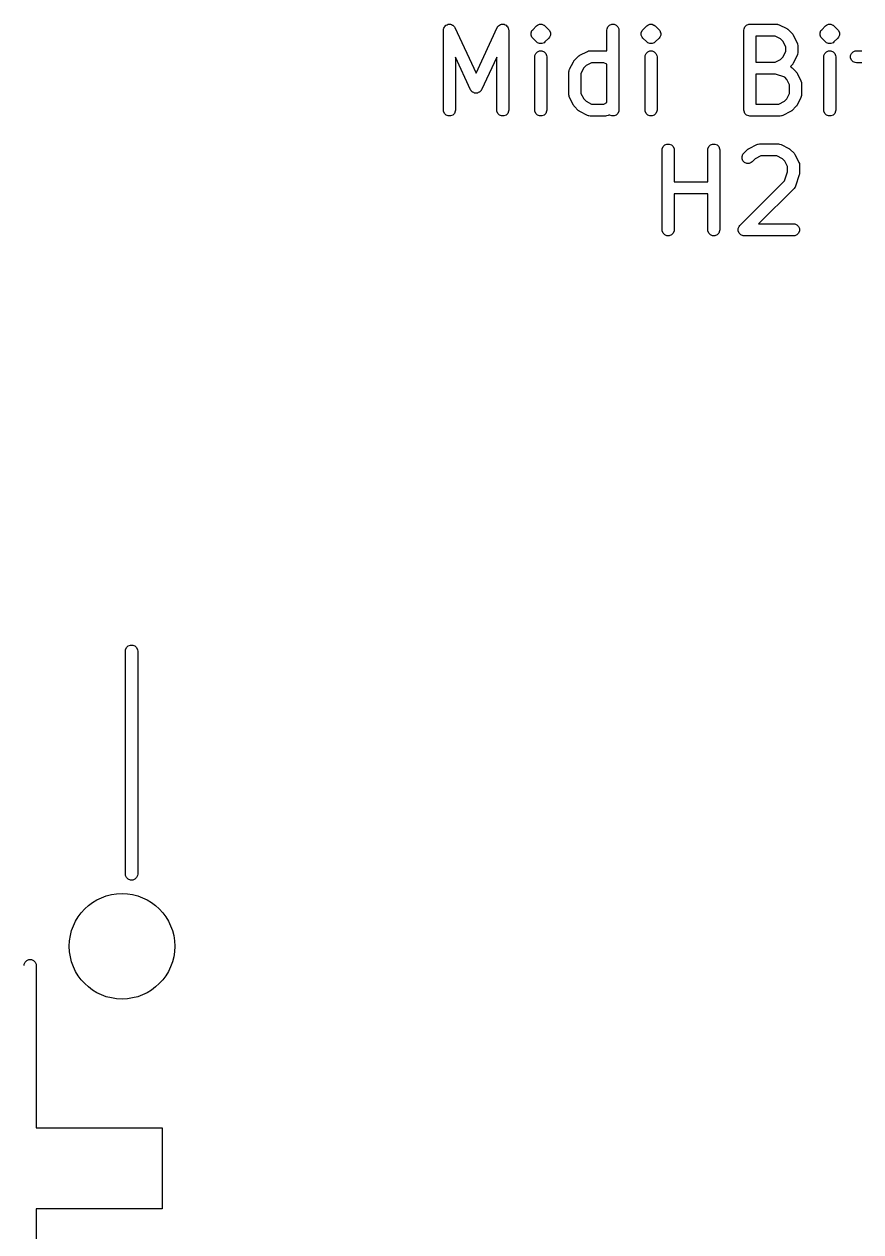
# Model space of a CAD drawing. Extents: x 0.58 to 7.69, y -5.21 to -0.56.
# Drawn here: x 3.79 to 4.203, y -1.401 to -0.805 of the extents above; entities that cross this region are included whole.
import ezdxf

# ---------------------------------------------------------------- set-up
doc = ezdxf.new("R2010")
doc.units = 0
doc.header["$MEASUREMENT"] = 0
doc.layers.add('BLACK', color=7, linetype='CONTINUOUS')

msp = doc.modelspace()

# ---------------------------------------------------------------- linework, layer by layer
at = {"layer": 'BLACK', "linetype": 'CONTINUOUS'}
for p, q in [((3.99705, -0.80826), (3.99708, -0.80788)), ((3.99705, -0.84763), (3.99705, -0.80826)), ((3.99708, -0.80781), (3.9971, -0.80777)), ((3.99708, -0.80788), (3.99708, -0.80781)), ((3.9971, -0.80768), (3.9973, -0.80721)), ((3.9971, -0.80777), (3.9971, -0.80768)), ((3.9973, -0.80721), (3.99748, -0.80673)), ((3.99748, -0.80673), (3.99752, -0.80668)), ((3.99752, -0.80668), (3.99754, -0.80662)), ((3.99754, -0.80662), (3.99791, -0.80626)), ((3.99791, -0.80626), (3.99825, -0.80588)), ((3.99825, -0.80588), (3.99831, -0.80585)), ((3.99831, -0.80585), (3.99836, -0.80581)), ((3.99836, -0.80581), (3.99883, -0.80561)), ((3.99883, -0.80561), (3.9993, -0.80539)), ((3.9993, -0.80539), (3.99936, -0.80539)), ((3.99936, -0.80539), (3.99942, -0.80536)), ((3.99942, -0.80536), (3.99994, -0.80536)), ((3.99994, -0.80536), (4.00045, -0.80534)), ((4.00045, -0.80534), (4.00051, -0.80536)), ((4.00051, -0.80536), (4.00058, -0.80536)), ((4.00058, -0.80536), (4.00105, -0.80556)), ((4.00105, -0.80556), (4.00153, -0.80574)), ((4.00153, -0.80574), (4.00158, -0.80578)), ((4.00158, -0.80578), (4.00164, -0.80581)), ((4.00164, -0.80581), (4.002, -0.80617)), ((4.002, -0.80617), (4.00238, -0.80651)), ((4.00238, -0.80651), (4.00243, -0.80659)), ((4.00243, -0.80659), (4.00246, -0.80662)), ((4.00246, -0.80662), (4.00248, -0.80668)), ((4.00248, -0.80668), (4.00268, -0.80701)), ((4.00268, -0.80701), (4.01312, -0.8294)), ((4.01312, -0.8294), (4.02357, -0.80701)), ((4.02357, -0.80701), (4.02376, -0.80668)), ((4.02376, -0.80668), (4.02379, -0.80662)), ((4.02379, -0.80662), (4.02382, -0.80659)), ((4.02382, -0.80659), (4.02387, -0.80651)), ((4.02387, -0.80651), (4.02424, -0.80617)), ((4.02424, -0.80617), (4.02461, -0.80581)), ((4.02461, -0.80581), (4.02467, -0.80578)), ((4.02467, -0.80578), (4.02472, -0.80574)), ((4.02472, -0.80574), (4.0252, -0.80556)), ((4.0252, -0.80556), (4.02567, -0.80536)), ((4.02567, -0.80536), (4.02574, -0.80536)), ((4.02574, -0.80536), (4.0258, -0.80534)), ((4.0258, -0.80534), (4.02631, -0.80536)), ((4.02631, -0.80536), (4.02682, -0.80536)), ((4.02682, -0.80536), (4.02688, -0.80539)), ((4.02688, -0.80539), (4.02695, -0.80539)), ((4.02695, -0.80539), (4.02741, -0.80561)), ((4.02741, -0.80561), (4.02789, -0.80581)), ((4.02789, -0.80581), (4.02793, -0.80585)), ((4.02793, -0.80585), (4.02799, -0.80588)), ((4.02799, -0.80588), (4.02834, -0.80626)), ((4.02834, -0.80626), (4.0287, -0.80662)), ((4.0287, -0.80662), (4.02873, -0.80668)), ((4.02873, -0.80668), (4.02877, -0.80673)), ((4.02877, -0.80673), (4.02895, -0.80721)), ((4.02895, -0.80721), (4.02914, -0.80768)), ((4.02914, -0.80768), (4.02915, -0.80777)), ((4.02915, -0.80777), (4.02917, -0.80781)), ((4.02917, -0.80781), (4.02916, -0.80788)), ((4.02916, -0.80788), (4.0292, -0.80826)), ((4.0292, -0.80826), (4.0292, -0.84763)), ((4.04022, -0.80956), (4.04066, -0.80849)), ((4.04022, -0.81071), (4.04022, -0.80956)), ((4.04066, -0.80849), (4.04103, -0.80805)), ((4.04103, -0.80805), (4.04291, -0.80617)), ((4.04291, -0.80617), (4.04335, -0.80581)), ((4.04335, -0.80581), (4.04442, -0.80536)), ((4.04442, -0.80536), (4.04557, -0.80536)), ((4.04557, -0.80536), (4.04557, -0.80536)), ((4.04557, -0.80536), (4.04647, -0.80574)), ((4.04647, -0.80574), (4.04663, -0.80581)), ((4.04663, -0.80581), (4.04708, -0.80617)), ((4.04708, -0.80617), (4.04896, -0.80805)), ((4.04896, -0.80805), (4.04932, -0.80849)), ((4.04932, -0.80849), (4.04974, -0.80951)), ((4.04974, -0.80951), (4.04977, -0.80956)), ((4.04977, -0.80956), (4.04977, -0.81071)), ((4.07766, -0.80826), (4.07772, -0.80768)), ((4.07766, -0.81854), (4.07766, -0.80826)), ((4.07772, -0.80768), (4.07816, -0.80662)), ((4.07816, -0.80662), (4.07897, -0.80581)), ((4.07897, -0.80581), (4.08004, -0.80536)), ((4.08004, -0.80536), (4.08119, -0.80536)), ((4.08119, -0.80536), (4.08226, -0.80581)), ((4.08226, -0.80581), (4.08307, -0.80662)), ((4.08307, -0.80662), (4.08351, -0.80768)), ((4.08351, -0.80768), (4.08357, -0.80826)), ((4.08357, -0.80826), (4.08357, -0.84763)), ((4.09459, -0.80956), (4.09503, -0.80849)), ((4.09459, -0.81071), (4.09459, -0.80956)), ((4.09503, -0.80849), (4.0954, -0.80805)), ((4.0954, -0.80805), (4.09727, -0.80617)), ((4.09727, -0.80617), (4.09772, -0.80581)), ((4.09772, -0.80581), (4.09879, -0.80536)), ((4.09879, -0.80536), (4.09994, -0.80536)), ((4.09994, -0.80536), (4.09994, -0.80536)), ((4.09994, -0.80536), (4.10083, -0.80574)), ((4.10083, -0.80574), (4.101, -0.80581)), ((4.101, -0.80581), (4.10145, -0.80617)), ((4.10145, -0.80617), (4.10333, -0.80805)), ((4.10333, -0.80805), (4.10369, -0.80849)), ((4.10369, -0.80849), (4.10411, -0.80951)), ((4.10411, -0.80951), (4.10413, -0.80956)), ((4.10413, -0.80956), (4.10413, -0.81071)), ((4.14515, -0.80826), (4.14521, -0.80768)), ((4.14515, -0.84763), (4.14515, -0.80826)), ((4.14521, -0.80768), (4.14565, -0.80662)), ((4.14565, -0.80662), (4.14647, -0.80581)), ((4.14647, -0.80581), (4.14753, -0.80536)), ((4.14753, -0.80536), (4.14811, -0.80531)), ((4.14811, -0.80531), (4.16123, -0.80531)), ((4.16123, -0.80531), (4.16181, -0.80536)), ((4.16181, -0.80536), (4.1619, -0.80541)), ((4.1619, -0.80541), (4.16201, -0.80541)), ((4.16201, -0.80541), (4.16255, -0.80562)), ((4.16255, -0.80562), (4.1663, -0.80749)), ((4.1663, -0.80749), (4.16655, -0.80765)), ((4.16655, -0.80765), (4.16662, -0.80768)), ((4.16662, -0.80768), (4.1667, -0.80775)), ((4.1667, -0.80775), (4.16679, -0.8078)), ((4.16679, -0.8078), (4.16684, -0.80786)), ((4.16684, -0.80786), (4.16707, -0.80805)), ((4.16707, -0.80805), (4.16894, -0.80992)), ((4.18271, -0.80956), (4.18315, -0.80849)), ((4.18271, -0.81071), (4.18271, -0.80956)), ((4.18315, -0.80849), (4.18351, -0.80805)), ((4.18351, -0.80805), (4.18539, -0.80617)), ((4.18539, -0.80617), (4.18584, -0.80581)), ((4.18584, -0.80581), (4.1869, -0.80536)), ((4.1869, -0.80536), (4.18805, -0.80536)), ((4.18805, -0.80536), (4.18805, -0.80536)), ((4.18805, -0.80536), (4.18895, -0.80574)), ((4.18895, -0.80574), (4.18912, -0.80581)), ((4.18912, -0.80581), (4.18956, -0.80617)), ((4.18956, -0.80617), (4.19144, -0.80805)), ((4.19144, -0.80805), (4.19181, -0.80849)), ((4.19181, -0.80849), (4.19223, -0.80951)), ((4.19223, -0.80951), (4.19225, -0.80956)), ((4.19225, -0.80956), (4.19225, -0.81071)), ((4.04066, -0.81178), (4.04022, -0.81071)), ((4.04103, -0.81222), (4.04066, -0.81178)), ((4.04291, -0.8141), (4.04103, -0.81222)), ((4.04335, -0.81447), (4.04291, -0.8141)), ((4.04442, -0.81491), (4.04335, -0.81447)), ((4.04557, -0.81491), (4.04442, -0.81491)), ((4.04442, -0.81491), (4.04442, -0.81491)), ((4.04663, -0.81447), (4.04557, -0.81491)), ((4.04557, -0.81491), (4.04557, -0.81491)), ((4.04708, -0.8141), (4.04663, -0.81447)), ((4.04896, -0.81222), (4.04708, -0.8141)), ((4.04932, -0.81178), (4.04896, -0.81222)), ((4.04977, -0.81071), (4.04932, -0.81178)), ((4.09503, -0.81178), (4.09459, -0.81071)), ((4.0954, -0.81222), (4.09503, -0.81178)), ((4.09727, -0.8141), (4.0954, -0.81222)), ((4.09772, -0.81447), (4.09727, -0.8141)), ((4.09879, -0.81491), (4.09772, -0.81447)), ((4.09994, -0.81491), (4.09879, -0.81491)), ((4.09879, -0.81491), (4.09879, -0.81491)), ((4.101, -0.81447), (4.09994, -0.81491)), ((4.09994, -0.81491), (4.09994, -0.81491)), ((4.10145, -0.8141), (4.101, -0.81447)), ((4.10333, -0.81222), (4.10145, -0.8141)), ((4.10369, -0.81178), (4.10333, -0.81222)), ((4.10413, -0.81071), (4.10369, -0.81178)), ((4.16053, -0.81121), (4.15106, -0.81121)), ((4.15106, -0.81121), (4.15106, -0.82406)), ((4.16323, -0.81256), (4.16053, -0.81121)), ((4.16443, -0.81376), (4.16323, -0.81256)), ((4.16578, -0.81646), (4.16443, -0.81376)), ((4.16894, -0.80992), (4.16913, -0.81015)), ((4.16913, -0.81015), (4.16919, -0.8102)), ((4.16919, -0.8102), (4.16924, -0.81029)), ((4.16924, -0.81029), (4.16931, -0.81037)), ((4.16931, -0.81037), (4.16934, -0.81044)), ((4.16934, -0.81044), (4.1695, -0.81069)), ((4.1695, -0.81069), (4.17137, -0.81444)), ((4.17137, -0.81444), (4.17158, -0.81498)), ((4.17158, -0.81498), (4.17158, -0.81509)), ((4.17158, -0.81509), (4.17162, -0.81518)), ((4.17162, -0.81518), (4.17168, -0.81576)), ((4.18315, -0.81178), (4.18271, -0.81071)), ((4.18351, -0.81222), (4.18315, -0.81178)), ((4.18539, -0.8141), (4.18351, -0.81222)), ((4.18584, -0.81447), (4.18539, -0.8141)), ((4.1869, -0.81491), (4.18584, -0.81447)), ((4.18805, -0.81491), (4.1869, -0.81491)), ((4.1869, -0.81491), (4.1869, -0.81491)), ((4.18912, -0.81447), (4.18805, -0.81491)), ((4.18805, -0.81491), (4.18805, -0.81491)), ((4.18956, -0.8141), (4.18912, -0.81447)), ((4.19144, -0.81222), (4.18956, -0.8141)), ((4.19181, -0.81178), (4.19144, -0.81222)), ((4.19225, -0.81071), (4.19181, -0.81178)), ((4.04204, -0.82138), (4.0421, -0.82081)), ((4.04204, -0.84763), (4.04204, -0.82138)), ((4.0421, -0.82081), (4.04254, -0.81974)), ((4.04254, -0.81974), (4.04335, -0.81893)), ((4.04335, -0.81893), (4.04442, -0.81849)), ((4.04442, -0.81849), (4.04557, -0.81849)), ((4.04557, -0.81849), (4.04663, -0.81893)), ((4.04663, -0.81893), (4.04745, -0.81974)), ((4.04745, -0.81974), (4.04789, -0.82081)), ((4.04789, -0.82081), (4.04795, -0.82138)), ((4.04795, -0.82138), (4.04795, -0.84763)), ((4.06165, -0.82305), (4.06353, -0.82117)), ((4.06353, -0.82117), (4.06376, -0.82098)), ((4.06376, -0.82098), (4.06381, -0.82093)), ((4.06381, -0.82093), (4.0639, -0.82087)), ((4.0639, -0.82087), (4.06398, -0.8208)), ((4.06398, -0.8208), (4.06405, -0.82077)), ((4.06405, -0.82077), (4.0643, -0.82062)), ((4.0643, -0.82062), (4.06805, -0.81874)), ((4.06805, -0.81874), (4.06859, -0.81854)), ((4.06859, -0.81854), (4.06869, -0.81853)), ((4.06869, -0.81853), (4.06879, -0.81849)), ((4.06879, -0.81849), (4.06937, -0.81843)), ((4.06937, -0.81843), (4.07687, -0.81843)), ((4.07687, -0.81843), (4.07744, -0.81849)), ((4.07744, -0.81849), (4.07754, -0.81853)), ((4.07754, -0.81853), (4.07765, -0.81854)), ((4.07765, -0.81854), (4.07766, -0.81854)), ((4.09641, -0.82138), (4.09647, -0.82081)), ((4.09641, -0.84763), (4.09641, -0.82138)), ((4.09647, -0.82081), (4.09691, -0.81974)), ((4.09691, -0.81974), (4.09772, -0.81893)), ((4.09772, -0.81893), (4.09879, -0.81849)), ((4.09879, -0.81849), (4.09994, -0.81849)), ((4.09994, -0.81849), (4.101, -0.81893)), ((4.101, -0.81893), (4.10182, -0.81974)), ((4.10182, -0.81974), (4.10226, -0.82081)), ((4.10226, -0.82081), (4.10232, -0.82138)), ((4.10232, -0.82138), (4.10232, -0.84763)), ((4.16443, -0.82151), (4.16578, -0.81881)), ((4.16578, -0.81881), (4.16578, -0.81646)), ((4.17137, -0.82083), (4.1695, -0.82458)), ((4.17158, -0.82029), (4.17137, -0.82083)), ((4.17162, -0.82009), (4.17158, -0.82018)), ((4.17158, -0.82018), (4.17158, -0.82029)), ((4.17168, -0.81951), (4.17162, -0.82009)), ((4.17168, -0.81576), (4.17168, -0.81951)), ((4.18452, -0.82138), (4.18458, -0.82081)), ((4.18452, -0.84763), (4.18452, -0.82138)), ((4.18458, -0.82081), (4.18502, -0.81974)), ((4.18502, -0.81974), (4.18584, -0.81893)), ((4.18584, -0.81893), (4.1869, -0.81849)), ((4.1869, -0.81849), (4.18805, -0.81849)), ((4.18805, -0.81849), (4.18912, -0.81893)), ((4.18912, -0.81893), (4.18993, -0.81974)), ((4.18993, -0.81974), (4.19037, -0.82081)), ((4.19037, -0.82081), (4.19043, -0.82138)), ((4.19043, -0.82138), (4.19043, -0.84763)), ((4.1977, -0.82081), (4.19814, -0.81974)), ((4.1977, -0.82196), (4.1977, -0.82081)), ((4.19814, -0.81974), (4.19896, -0.81893)), ((4.19896, -0.81893), (4.20002, -0.81849)), ((4.20002, -0.81849), (4.2006, -0.81843)), ((4.2006, -0.81843), (4.20327, -0.81843)), ((4.01045, -0.83763), (4.00295, -0.82157)), ((4.00295, -0.82157), (4.00295, -0.84763)), ((4.02329, -0.82157), (4.0158, -0.83763)), ((4.02329, -0.84763), (4.02329, -0.82157)), ((4.05923, -0.82756), (4.0611, -0.82381)), ((4.0611, -0.82381), (4.06126, -0.82356)), ((4.06126, -0.82356), (4.06129, -0.82349)), ((4.06129, -0.82349), (4.06135, -0.82341)), ((4.06135, -0.82341), (4.06141, -0.82332)), ((4.06141, -0.82332), (4.06147, -0.82327)), ((4.06147, -0.82327), (4.06165, -0.82305)), ((4.06617, -0.82688), (4.06482, -0.82958)), ((4.06737, -0.82569), (4.06617, -0.82688)), ((4.07006, -0.82434), (4.06737, -0.82569)), ((4.07617, -0.82434), (4.07006, -0.82434)), ((4.07766, -0.82508), (4.07617, -0.82434)), ((4.07766, -0.84393), (4.07766, -0.82508)), ((4.15106, -0.82406), (4.16053, -0.82406)), ((4.16053, -0.82406), (4.16323, -0.82271)), ((4.16323, -0.82271), (4.16443, -0.82151)), ((4.16894, -0.82535), (4.16808, -0.82621)), ((4.16808, -0.82621), (4.16832, -0.82632)), ((4.16832, -0.82632), (4.1684, -0.82639)), ((4.1684, -0.82639), (4.16849, -0.82643)), ((4.16849, -0.82643), (4.16894, -0.8268)), ((4.16913, -0.82512), (4.16894, -0.82535)), ((4.16894, -0.8268), (4.17082, -0.82867)), ((4.16919, -0.82507), (4.16913, -0.82512)), ((4.16924, -0.82498), (4.16919, -0.82507)), ((4.16931, -0.8249), (4.16924, -0.82498)), ((4.16934, -0.82483), (4.16931, -0.8249)), ((4.1695, -0.82458), (4.16934, -0.82483)), ((4.19814, -0.82302), (4.1977, -0.82196)), ((4.19896, -0.82384), (4.19814, -0.82302)), ((4.20002, -0.82428), (4.19896, -0.82384)), ((4.2006, -0.82434), (4.20002, -0.82428)), ((4.20327, -0.82434), (4.2006, -0.82434)), ((4.05891, -0.82888), (4.05897, -0.82831)), ((4.05891, -0.84013), (4.05891, -0.82888)), ((4.05897, -0.82831), (4.05901, -0.82821)), ((4.05901, -0.82821), (4.05902, -0.8281)), ((4.05902, -0.8281), (4.05923, -0.82756)), ((4.06482, -0.82958), (4.06482, -0.83943)), ((4.16075, -0.82996), (4.15106, -0.82996)), ((4.15106, -0.82996), (4.15106, -0.84468)), ((4.16526, -0.83146), (4.16075, -0.82996)), ((4.1663, -0.83251), (4.16526, -0.83146)), ((4.16765, -0.8352), (4.1663, -0.83251)), ((4.17082, -0.82867), (4.171, -0.8289)), ((4.171, -0.8289), (4.17106, -0.82895)), ((4.17106, -0.82895), (4.17112, -0.82904)), ((4.17112, -0.82904), (4.17118, -0.82912)), ((4.17118, -0.82912), (4.17121, -0.82919)), ((4.17121, -0.82919), (4.17137, -0.82944)), ((4.17137, -0.82944), (4.17324, -0.83319)), ((4.17324, -0.83319), (4.17345, -0.83373)), ((4.01057, -0.83784), (4.01045, -0.83763)), ((4.0106, -0.83791), (4.01057, -0.83784)), ((4.01064, -0.83796), (4.0106, -0.83791)), ((4.01074, -0.83813), (4.01064, -0.83796)), ((4.01107, -0.83843), (4.01074, -0.83813)), ((4.01138, -0.83876), (4.01107, -0.83843)), ((4.0115, -0.83882), (4.01138, -0.83876)), ((4.01159, -0.83891), (4.0115, -0.83882)), ((4.01201, -0.83906), (4.01159, -0.83891)), ((4.01242, -0.83925), (4.01201, -0.83906)), ((4.01255, -0.83926), (4.01242, -0.83925)), ((4.01267, -0.8393), (4.01255, -0.83926)), ((4.01312, -0.83928), (4.01267, -0.8393)), ((4.01357, -0.8393), (4.01312, -0.83928)), ((4.01369, -0.83926), (4.01357, -0.8393)), ((4.01383, -0.83925), (4.01369, -0.83926)), ((4.01423, -0.83906), (4.01383, -0.83925)), ((4.01465, -0.83891), (4.01423, -0.83906)), ((4.01475, -0.83882), (4.01465, -0.83891)), ((4.01487, -0.83876), (4.01475, -0.83882)), ((4.01517, -0.83843), (4.01487, -0.83876)), ((4.0155, -0.83813), (4.01517, -0.83843)), ((4.0156, -0.83796), (4.0155, -0.83813)), ((4.01565, -0.83791), (4.0156, -0.83796)), ((4.01567, -0.83784), (4.01565, -0.83791)), ((4.0158, -0.83763), (4.01567, -0.83784)), ((4.16765, -0.83943), (4.16765, -0.8352)), ((4.17345, -0.83373), (4.17346, -0.83383)), ((4.17346, -0.83383), (4.1735, -0.83393)), ((4.1735, -0.83393), (4.17356, -0.83451)), ((4.17356, -0.83451), (4.17356, -0.84013)), ((4.05897, -0.84071), (4.05891, -0.84013)), ((4.05901, -0.84081), (4.05897, -0.84071)), ((4.05902, -0.84091), (4.05901, -0.84081)), ((4.05923, -0.84145), (4.05902, -0.84091)), ((4.0611, -0.8452), (4.05923, -0.84145)), ((4.06126, -0.84545), (4.0611, -0.8452)), ((4.06482, -0.83943), (4.06617, -0.84213)), ((4.06617, -0.84213), (4.06737, -0.84333)), ((4.06737, -0.84333), (4.07006, -0.84468)), ((4.07006, -0.84468), (4.07617, -0.84468)), ((4.07617, -0.84468), (4.07766, -0.84393)), ((4.15106, -0.84468), (4.16241, -0.84468)), ((4.16241, -0.84468), (4.1651, -0.84333)), ((4.1651, -0.84333), (4.1663, -0.84213)), ((4.1663, -0.84213), (4.16765, -0.83943)), ((4.17137, -0.8452), (4.17121, -0.84545)), ((4.17324, -0.84145), (4.17137, -0.8452)), ((4.17345, -0.84091), (4.17324, -0.84145)), ((4.17346, -0.84081), (4.17345, -0.84091)), ((4.1735, -0.84071), (4.17346, -0.84081)), ((4.17356, -0.84013), (4.1735, -0.84071)), ((3.9971, -0.84821), (3.99705, -0.84763)), ((3.99754, -0.84927), (3.9971, -0.84821)), ((3.99836, -0.85009), (3.99754, -0.84927)), ((3.99942, -0.85053), (3.99836, -0.85009)), ((4.00058, -0.85053), (3.99942, -0.85053)), ((4.00164, -0.85009), (4.00058, -0.85053)), ((4.00246, -0.84927), (4.00164, -0.85009)), ((4.0029, -0.84821), (4.00246, -0.84927)), ((4.00295, -0.84763), (4.0029, -0.84821)), ((4.02335, -0.84821), (4.02329, -0.84763)), ((4.02379, -0.84927), (4.02335, -0.84821)), ((4.02461, -0.85009), (4.02379, -0.84927)), ((4.02567, -0.85053), (4.02461, -0.85009)), ((4.02682, -0.85053), (4.02567, -0.85053)), ((4.02789, -0.85009), (4.02682, -0.85053)), ((4.0287, -0.84927), (4.02789, -0.85009)), ((4.02914, -0.84821), (4.0287, -0.84927)), ((4.0292, -0.84763), (4.02914, -0.84821)), ((4.0421, -0.84821), (4.04204, -0.84763)), ((4.04254, -0.84927), (4.0421, -0.84821)), ((4.04335, -0.85009), (4.04254, -0.84927)), ((4.04442, -0.85053), (4.04335, -0.85009)), ((4.04557, -0.85053), (4.04442, -0.85053)), ((4.04663, -0.85009), (4.04557, -0.85053)), ((4.04745, -0.84927), (4.04663, -0.85009)), ((4.04789, -0.84821), (4.04745, -0.84927)), ((4.04795, -0.84763), (4.04789, -0.84821)), ((4.06129, -0.84552), (4.06126, -0.84545)), ((4.06135, -0.8456), (4.06129, -0.84552)), ((4.06141, -0.84569), (4.06135, -0.8456)), ((4.06147, -0.84574), (4.06141, -0.84569)), ((4.06165, -0.84597), (4.06147, -0.84574)), ((4.06353, -0.84784), (4.06165, -0.84597)), ((4.06376, -0.84803), (4.06353, -0.84784)), ((4.06381, -0.84809), (4.06376, -0.84803)), ((4.0639, -0.84814), (4.06381, -0.84809)), ((4.06398, -0.84821), (4.0639, -0.84814)), ((4.06405, -0.84824), (4.06398, -0.84821)), ((4.0643, -0.8484), (4.06405, -0.84824)), ((4.06805, -0.85027), (4.0643, -0.8484)), ((4.06859, -0.85048), (4.06805, -0.85027)), ((4.06869, -0.85049), (4.06859, -0.85048)), ((4.06879, -0.85053), (4.06869, -0.85049)), ((4.06937, -0.85058), (4.06879, -0.85053)), ((4.07687, -0.85058), (4.06937, -0.85058)), ((4.07744, -0.85053), (4.07687, -0.85058)), ((4.07754, -0.85049), (4.07744, -0.85053)), ((4.07765, -0.85048), (4.07754, -0.85049)), ((4.07819, -0.85027), (4.07765, -0.85048)), ((4.07884, -0.84995), (4.07819, -0.85027)), ((4.07897, -0.85009), (4.07884, -0.84995)), ((4.08004, -0.85053), (4.07897, -0.85009)), ((4.08119, -0.85053), (4.08004, -0.85053)), ((4.08226, -0.85009), (4.08119, -0.85053)), ((4.08307, -0.84927), (4.08226, -0.85009)), ((4.08351, -0.84821), (4.08307, -0.84927)), ((4.08357, -0.84763), (4.08351, -0.84821)), ((4.09647, -0.84821), (4.09641, -0.84763)), ((4.09691, -0.84927), (4.09647, -0.84821)), ((4.09772, -0.85009), (4.09691, -0.84927)), ((4.09879, -0.85053), (4.09772, -0.85009)), ((4.09994, -0.85053), (4.09879, -0.85053)), ((4.101, -0.85009), (4.09994, -0.85053)), ((4.10182, -0.84927), (4.101, -0.85009)), ((4.10226, -0.84821), (4.10182, -0.84927)), ((4.10232, -0.84763), (4.10226, -0.84821)), ((4.14521, -0.84821), (4.14515, -0.84763)), ((4.14565, -0.84927), (4.14521, -0.84821)), ((4.14647, -0.85009), (4.14565, -0.84927)), ((4.14753, -0.85053), (4.14647, -0.85009)), ((4.14811, -0.85058), (4.14753, -0.85053)), ((4.1631, -0.85058), (4.14811, -0.85058)), ((4.16368, -0.85053), (4.1631, -0.85058)), ((4.16378, -0.85049), (4.16368, -0.85053)), ((4.16388, -0.85048), (4.16378, -0.85049)), ((4.16443, -0.85027), (4.16388, -0.85048)), ((4.16817, -0.8484), (4.16443, -0.85027)), ((4.16842, -0.84824), (4.16817, -0.8484)), ((4.16849, -0.84821), (4.16842, -0.84824)), ((4.16858, -0.84814), (4.16849, -0.84821)), ((4.16866, -0.84809), (4.16858, -0.84814)), ((4.16872, -0.84803), (4.16866, -0.84809)), ((4.16894, -0.84784), (4.16872, -0.84803)), ((4.17082, -0.84597), (4.16894, -0.84784)), ((4.171, -0.84574), (4.17082, -0.84597)), ((4.17106, -0.84569), (4.171, -0.84574)), ((4.17112, -0.8456), (4.17106, -0.84569)), ((4.17118, -0.84552), (4.17112, -0.8456)), ((4.17121, -0.84545), (4.17118, -0.84552)), ((4.18458, -0.84821), (4.18452, -0.84763)), ((4.18502, -0.84927), (4.18458, -0.84821)), ((4.18584, -0.85009), (4.18502, -0.84927)), ((4.1869, -0.85053), (4.18584, -0.85009)), ((4.18805, -0.85053), (4.1869, -0.85053)), ((4.18912, -0.85009), (4.18805, -0.85053)), ((4.18993, -0.84927), (4.18912, -0.85009)), ((4.19037, -0.84821), (4.18993, -0.84927)), ((4.19043, -0.84763), (4.19037, -0.84821)), ((4.10485, -0.86732), (4.1049, -0.86674)), ((4.10485, -0.90669), (4.10485, -0.86732)), ((4.1049, -0.86674), (4.10534, -0.86568)), ((4.10534, -0.86568), (4.10616, -0.86486)), ((4.10616, -0.86486), (4.10722, -0.86442)), ((4.10722, -0.86442), (4.10838, -0.86442)), ((4.10838, -0.86442), (4.10944, -0.86486)), ((4.10944, -0.86486), (4.11025, -0.86568)), ((4.11025, -0.86568), (4.1107, -0.86674)), ((4.1107, -0.86674), (4.11075, -0.86732)), ((4.11075, -0.86732), (4.11075, -0.88311)), ((4.12734, -0.86732), (4.1274, -0.86674)), ((4.12734, -0.88311), (4.12734, -0.86732)), ((4.1274, -0.86674), (4.12784, -0.86568)), ((4.12784, -0.86568), (4.12866, -0.86486)), ((4.12866, -0.86486), (4.12972, -0.86442)), ((4.12972, -0.86442), (4.13087, -0.86442)), ((4.13087, -0.86442), (4.13194, -0.86486)), ((4.13194, -0.86486), (4.13275, -0.86568)), ((4.13275, -0.86568), (4.13319, -0.86674)), ((4.13319, -0.86674), (4.13325, -0.86732)), ((4.13325, -0.86732), (4.13325, -0.90669)), ((4.14471, -0.86942), (4.14508, -0.86898)), ((4.14508, -0.86898), (4.14696, -0.8671)), ((4.14696, -0.8671), (4.14718, -0.86692)), ((4.14718, -0.86692), (4.14723, -0.86686)), ((4.14723, -0.86686), (4.14732, -0.8668)), ((4.14732, -0.8668), (4.1474, -0.86674)), ((4.1474, -0.86674), (4.14748, -0.86671)), ((4.14748, -0.86671), (4.14772, -0.86655)), ((4.14772, -0.86655), (4.15147, -0.86467)), ((4.15147, -0.86467), (4.15201, -0.86447)), ((4.15201, -0.86447), (4.15212, -0.86446)), ((4.15212, -0.86446), (4.15222, -0.86442)), ((4.15222, -0.86442), (4.15279, -0.86436)), ((4.15279, -0.86436), (4.16217, -0.86436)), ((4.16217, -0.86436), (4.16274, -0.86442)), ((4.16274, -0.86442), (4.16284, -0.86446)), ((4.16284, -0.86446), (4.16295, -0.86447)), ((4.16295, -0.86447), (4.16349, -0.86467)), ((4.16349, -0.86467), (4.16724, -0.86655)), ((4.16724, -0.86655), (4.16749, -0.86671)), ((4.16749, -0.86671), (4.16756, -0.86674)), ((4.16756, -0.86674), (4.16764, -0.8668)), ((4.16764, -0.8668), (4.16773, -0.86686)), ((4.16773, -0.86686), (4.16778, -0.86692)), ((4.16778, -0.86692), (4.168, -0.8671)), ((4.168, -0.8671), (4.16988, -0.86898)), ((4.16988, -0.86898), (4.17007, -0.8692)), ((4.14427, -0.87049), (4.14471, -0.86942)), ((4.14427, -0.87164), (4.14427, -0.87049)), ((4.14471, -0.87271), (4.14427, -0.87164)), ((4.14553, -0.87352), (4.14471, -0.87271)), ((4.14659, -0.87396), (4.14553, -0.87352)), ((4.14775, -0.87396), (4.14659, -0.87396)), ((4.14881, -0.87352), (4.14775, -0.87396)), ((4.14926, -0.87315), (4.14881, -0.87352)), ((4.15079, -0.87162), (4.14926, -0.87315)), ((4.15349, -0.87027), (4.15079, -0.87162)), ((4.16147, -0.87027), (4.15349, -0.87027)), ((4.16417, -0.87162), (4.16147, -0.87027)), ((4.16536, -0.87281), (4.16417, -0.87162)), ((4.16671, -0.87551), (4.16536, -0.87281)), ((4.17007, -0.8692), (4.17012, -0.86925)), ((4.17012, -0.86925), (4.17018, -0.86934)), ((4.17018, -0.86934), (4.17025, -0.86942)), ((4.17025, -0.86942), (4.17028, -0.8695)), ((4.17028, -0.8695), (4.17043, -0.86974)), ((4.17043, -0.86974), (4.17231, -0.87349)), ((4.17231, -0.87349), (4.17251, -0.87403)), ((4.17251, -0.87403), (4.17252, -0.87414)), ((4.17252, -0.87414), (4.17256, -0.87424)), ((4.17256, -0.87424), (4.17262, -0.87481)), ((4.17262, -0.87481), (4.17262, -0.87856)), ((4.16521, -0.88259), (4.16671, -0.87809)), ((4.16671, -0.87809), (4.16671, -0.87551)), ((4.17247, -0.8795), (4.17059, -0.88512)), ((4.17253, -0.87921), (4.17247, -0.8795)), ((4.17256, -0.87914), (4.17253, -0.87921)), ((4.17257, -0.87904), (4.17256, -0.87914)), ((4.1726, -0.87893), (4.17257, -0.87904)), ((4.17262, -0.87856), (4.17259, -0.87886)), ((4.17259, -0.87886), (4.1726, -0.87893)), ((4.11075, -0.88311), (4.12734, -0.88311)), ((4.14321, -0.9046), (4.16521, -0.88259)), ((4.16988, -0.88628), (4.15242, -0.90373)), ((4.17025, -0.88583), (4.16988, -0.88628)), ((4.17029, -0.88573), (4.17025, -0.88583)), ((4.17036, -0.88565), (4.17029, -0.88573)), ((4.17059, -0.88512), (4.17036, -0.88565)), ((4.12734, -0.88902), (4.11075, -0.88902)), ((4.11075, -0.88902), (4.11075, -0.90669)), ((4.12734, -0.90669), (4.12734, -0.88902)), ((4.14284, -0.90505), (4.14321, -0.9046)), ((4.15242, -0.90373), (4.16967, -0.90373)), ((4.16967, -0.90373), (4.17024, -0.90379)), ((4.17024, -0.90379), (4.17131, -0.90423)), ((4.17131, -0.90423), (4.17212, -0.90505)), ((4.1049, -0.90726), (4.10485, -0.90669)), ((4.10534, -0.90833), (4.1049, -0.90726)), ((4.10616, -0.90914), (4.10534, -0.90833)), ((4.10722, -0.90958), (4.10616, -0.90914)), ((4.10838, -0.90958), (4.10722, -0.90958)), ((4.10944, -0.90914), (4.10838, -0.90958)), ((4.11025, -0.90833), (4.10944, -0.90914)), ((4.1107, -0.90726), (4.11025, -0.90833)), ((4.11075, -0.90669), (4.1107, -0.90726)), ((4.1274, -0.90726), (4.12734, -0.90669)), ((4.12784, -0.90833), (4.1274, -0.90726)), ((4.12866, -0.90914), (4.12784, -0.90833)), ((4.12972, -0.90958), (4.12866, -0.90914)), ((4.13087, -0.90958), (4.12972, -0.90958)), ((4.13194, -0.90914), (4.13087, -0.90958)), ((4.13275, -0.90833), (4.13194, -0.90914)), ((4.13319, -0.90726), (4.13275, -0.90833)), ((4.13325, -0.90669), (4.13319, -0.90726)), ((4.1424, -0.90611), (4.14284, -0.90505)), ((4.1424, -0.90726), (4.1424, -0.90611)), ((4.14284, -0.90833), (4.1424, -0.90726)), ((4.14365, -0.90914), (4.14284, -0.90833)), ((4.14472, -0.90958), (4.14365, -0.90914)), ((4.14529, -0.90964), (4.14472, -0.90958)), ((4.16967, -0.90964), (4.14529, -0.90964)), ((4.17024, -0.90958), (4.16967, -0.90964)), ((4.17131, -0.90914), (4.17024, -0.90958)), ((4.17212, -0.90833), (4.17131, -0.90914)), ((4.17212, -0.90505), (4.17256, -0.90611)), ((4.17256, -0.90726), (4.17212, -0.90833)), ((4.17256, -0.90611), (4.17256, -0.90726)), ((3.84036, -1.11371), (3.84081, -1.11262)), ((3.84081, -1.11262), (3.84164, -1.1118)), ((3.84164, -1.1118), (3.84272, -1.11135)), ((3.84272, -1.11135), (3.84389, -1.11135)), ((3.84389, -1.11135), (3.84497, -1.1118)), ((3.84497, -1.1118), (3.8458, -1.11262)), ((3.8458, -1.11262), (3.84625, -1.11371)), ((3.84031, -1.11429), (3.84036, -1.11371)), ((3.84031, -1.22429), (3.84031, -1.11429)), ((3.84625, -1.11371), (3.84631, -1.11429)), ((3.84631, -1.11429), (3.84631, -1.22429)), ((3.84036, -1.22488), (3.84031, -1.22429)), ((3.84081, -1.22596), (3.84036, -1.22488)), ((3.84164, -1.22679), (3.84081, -1.22596)), ((3.8458, -1.22596), (3.84497, -1.22679)), ((3.84625, -1.22488), (3.8458, -1.22596)), ((3.84631, -1.22429), (3.84625, -1.22488)), ((3.84272, -1.22723), (3.84164, -1.22679)), ((3.84389, -1.22723), (3.84272, -1.22723)), ((3.84497, -1.22679), (3.84389, -1.22723)), ((3.79036, -1.26871), (3.79081, -1.26762)), ((3.79081, -1.26762), (3.79164, -1.2668)), ((3.79164, -1.2668), (3.79272, -1.26635)), ((3.79272, -1.26635), (3.79389, -1.26635)), ((3.79389, -1.26635), (3.79497, -1.2668)), ((3.79497, -1.2668), (3.7958, -1.26762)), ((3.7958, -1.26762), (3.79625, -1.26871)), ((3.79031, -1.26929), (3.79036, -1.26871)), ((3.79625, -1.26871), (3.79631, -1.26929)), ((3.79631, -1.26929), (3.79631, -1.34929)), ((3.79631, -1.34929), (3.85831, -1.34929)), ((3.85831, -1.34929), (3.85831, -1.38929)), ((3.85831, -1.38929), (3.79631, -1.38929)), ((3.79631, -1.38929), (3.79631, -1.42129))]:
    msp.add_line(p, q, dxfattribs=at)
at = {"layer": 'BLACK'}
msp.add_circle((3.83858, -1.25984), 0.026, dxfattribs=at)

doc.saveas('drawing.dxf')
